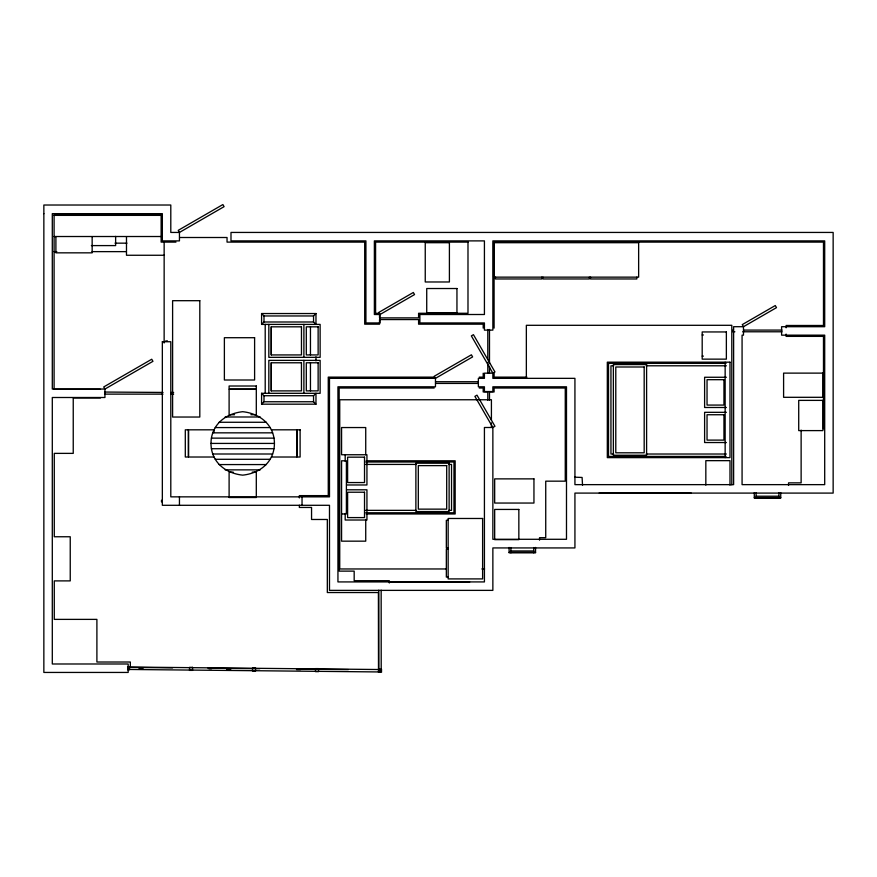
<?xml version="1.0" encoding="UTF-8"?>
<svg xmlns="http://www.w3.org/2000/svg" width="877" height="877" viewBox="0 0 877 877"><rect width="100%" height="100%" fill="white"/><g stroke="black" fill="none" stroke-linecap="round" stroke-linejoin="round"><path stroke-width="1.32" d="M210.984 443.422C211.072 425.159 224.972 413.582 242.71 411.697C260.436 413.593 274.326 425.159 274.435 443.422C274.326 461.675 260.436 473.273 242.71 475.148C224.972 473.284 211.072 461.686 210.984 443.422L274.435 443.422M261.587 324.402L263.999 321.991L313.549 321.991L315.972 324.402L315.972 313.538L261.587 313.538L261.587 324.402L320.127 324.402L320.127 357.345L268.833 357.345L268.833 324.402M261.587 313.538L263.999 315.961L313.549 315.961L315.972 313.538M261.587 404.176L263.999 401.754L313.549 401.754L315.972 404.176L315.972 393.313L313.549 395.724L263.999 395.724L261.587 393.313L261.587 404.176L315.972 404.176M54.089 215.369L161.127 215.369M54.089 236.516L161.127 236.516M179.993 237.503L227.044 237.503L227.044 242.107L364.7 242.107L364.7 324.172L379.533 324.172L379.533 319.568L418.592 319.568L418.592 324.172L483.194 324.172L483.194 328.119M175.959 242.107L161.127 242.107L161.127 214.69L54.089 214.69L54.089 389.333L100.471 389.333M115.008 243.159L126.968 243.159M91.372 245.593L115.632 245.593L115.632 236.395M54.089 251.633L56.808 251.633M92.129 251.633L126.102 251.633M164.152 255.262L126.485 255.262L126.485 236.647M743.718 330.081L781.999 330.081M734.882 331.78L732.777 331.78L732.777 330.081M742.753 331.78L782.043 331.78M702.192 334.97L703.409 334.97M165.731 340.89L167.419 340.89M702.192 356.117L703.409 356.117M726.057 363.374L608.528 363.374L608.528 456.435L726.057 456.435M613.67 365.797L610.951 365.797L610.951 454.023L613.67 454.023M646.25 365.797L726.375 365.797M434.181 377.132L328.261 377.132L328.261 495.626L299.342 495.626L299.342 497.928M479.248 377.132L483.194 377.132L483.194 373.185M526.913 377.132L494.091 377.132L494.091 373.185M726.364 377.263L704.615 377.263L704.615 407.487L726.364 407.487M435.551 381.725L477.888 381.725M435.551 383.424L477.888 383.424M434.181 388.018L339.158 388.018L339.158 571.124L354.176 571.124L354.176 580.695L389.3 580.695L389.3 582.997M479.248 388.018L483.194 388.018L483.194 391.964L487.798 391.964L487.798 400.186M104.538 392.052L163.012 392.436M171.158 392.436L173.646 392.436M261.587 393.313L320.127 393.313L320.127 360.37L268.833 360.37L268.833 393.313M104.549 394.124L163.012 394.124M171.158 394.124L173.646 394.124M100.471 397.972L73.24 397.972L73.24 453.376L54.275 453.376L54.275 536.757L70.237 536.757L70.237 580.892L54.275 580.892L54.275 619.381L96.898 619.381L96.898 662.014L130.333 662.014L130.333 667.419L172.583 667.846M726.364 412.322L704.615 412.322L704.615 442.534L726.364 442.534M234.543 414.722L229.105 414.722L229.105 389.344L256.303 389.344L256.303 414.722L250.866 414.722M225.159 416.992L260.239 416.992M219.053 422.275L266.345 422.275M215.238 427.57L270.182 427.57M271.41 429.818L296.777 429.818L296.777 457.016L271.41 457.016M212.793 432.843L272.604 432.843M211.423 438.138L273.986 438.138M211.423 448.717L273.986 448.717M212.793 454.001L272.604 454.001M646.25 454.023L726.375 454.023M214.01 457.016L188.621 457.016L188.621 429.818L214.01 429.818L214.01 432.547M215.238 459.296L270.182 459.296M366.202 460.798L455.163 460.798L455.163 513.966L366.202 513.966M365.819 462.004L453.957 462.004L453.957 512.771L365.819 512.771M365.632 464.426L416.082 464.426M448.805 464.426L451.534 464.426L451.534 510.348L448.805 510.348M219.053 464.569L266.345 464.569M225.159 469.864L260.239 469.864M233.183 472.122L229.105 472.122L229.105 497.511L256.303 497.511L256.303 472.122L252.225 472.122M346.547 484.97L366.937 484.97L366.937 454.746L341.57 454.746L341.57 427.548L365.731 427.548L365.731 454.746M346.547 489.804L366.937 489.804L366.937 520.017L345.187 520.017L345.187 513.451M599.221 492.973L691.054 492.973M756.106 496.218L778.929 496.218M754.297 497.621L780.738 497.621M365.632 510.348L416.082 510.348M341.57 513.966L346.393 513.966L346.393 460.798L341.57 460.798L341.57 541.164L365.731 541.164L365.731 519.403M448.147 520.291L446.338 520.291L446.338 548.081L448.147 548.081M448.147 549.287L446.338 549.287L446.338 577.077L448.147 577.077M510.918 550.953L533.731 550.953M509.098 552.357L535.551 552.357M446.327 568.965L339.739 568.965L339.739 399.759L491.416 399.759L491.416 420.171M481.857 568.965L484.586 568.965M389.552 582.032L469.688 582.032M127.549 666.739L129.555 666.739L129.555 669.754L127.549 669.754M378.491 669.239L381.517 669.239L381.517 672.253L378.491 672.253L378.404 592.534L327.329 592.534L327.329 519.48L311.554 519.48L311.554 507.454L299.342 507.454L299.342 505.24M208.024 668.197L259.822 668.712M296.623 669.074L315.709 669.261M318.428 669.294L348.421 669.589M208.847 668.68L211.576 668.712M296.481 669.557L300.592 669.589M138.994 668.712L143.104 668.756M226.639 669.589L230.75 669.622M574.764 477.187L582.098 477.461L582.536 485.321M823.481 428.776L823.481 336.373L786.11 336.373L786.11 334.082M801.129 430.125L801.129 482.854L788.544 482.854L788.544 485.441M786.11 327.79L786.11 325.488L823.481 325.488L823.481 242.107L494.091 242.107L494.091 328.119M780.738 492.677L780.738 498.092L754.297 498.092L754.297 492.677M778.929 492.775L778.929 498.092M756.106 492.775L756.106 498.092M731.802 484.828L731.802 325.301L526.353 325.301L526.353 378.042M729.993 485.134L729.993 460.655L705.832 460.655L705.832 485.134M725.147 362.168L725.147 457.63M636.834 277.143L636.834 278.963L590.517 278.963L590.517 277.143M589.3 277.143L589.3 278.963L542.973 278.963L542.973 277.143M541.767 277.143L541.767 278.963L495.428 278.963L495.428 277.143M539.53 540.177L539.53 537.689L545.735 537.689L545.735 481.166L565.259 481.166L565.259 388.018L494.091 388.018L494.091 391.964L489.487 391.964L489.487 400.186M535.551 547.423L535.551 552.828L509.098 552.828L509.098 547.423M533.731 547.522L533.731 552.828M510.918 547.522L510.918 552.828M491.416 422.889L491.416 426.978M489.487 329.478L489.487 363.626M489.487 366.356L489.487 373.185M487.798 329.478L487.798 359.526M487.798 362.256L487.798 373.185M381.155 590.177L381.21 670.741L378.798 670.741L378.798 590.177M345.187 454.746L345.187 461.324M315.972 356.829L315.972 360.885M313.549 315.961L313.549 321.991M313.549 395.724L313.549 401.754M310.458 326.836L310.458 354.933M310.458 362.782L310.458 390.879M303.891 324.402L303.891 357.345M303.891 360.37L303.891 393.313M302.039 496.842L302.039 505.295M271.256 326.836L271.256 354.933M271.256 362.782L271.256 390.879M265.205 324.402L265.205 393.313M263.999 315.961L263.999 321.991M263.999 395.724L263.999 401.754M179.445 496.842L179.445 505.295M164.152 242.107L164.142 342.984M161.5 500.23L161.5 501.918M92.151 236.779L92.151 252.839L55.898 252.839L55.898 236.779M43.85 213.659L43.85 672.44L128.174 672.44L128.174 663.988L52.302 663.988L52.302 397.5L104.933 397.5L104.933 389.048L103.727 386.954L151.743 359.23L152.949 361.324L104.933 389.048L52.302 389.048L52.302 213.659L162.344 213.659L162.344 240.89L179.445 240.89L179.445 232.438L178.239 230.344L222.879 204.56L224.084 206.654L179.445 232.438L170.796 232.438L170.796 205.021L43.85 205.021L43.85 213.659M162.344 341.734L162.344 505.295L329.489 505.295L329.489 590.374L492.863 590.374L492.863 547.928L574.928 547.928L574.928 493.093L833.15 493.093L833.15 232.438L230.991 232.438L230.991 240.89L365.917 240.89L365.917 322.944L380.015 322.944L380.015 314.503L378.809 312.409L413.33 292.479L414.536 294.573L380.015 314.503L374.369 314.503L374.369 240.89L484.422 240.89L484.422 314.503L419.875 314.503L419.875 322.944L484.422 322.944L484.422 330.114L492.863 330.114L492.863 240.89L824.698 240.89L824.698 326.704L781.604 326.704L781.604 335.157L824.698 335.157L824.698 484.641L742.074 484.641L742.074 335.157L743.477 335.157L743.477 326.704L742.271 324.611L775.279 305.547L776.496 307.641L743.477 326.704L733.621 326.704L733.621 484.641L574.928 484.641L574.928 378.349L492.863 378.349L492.863 373.163L471.344 335.88L473.437 334.674L494.957 371.947L492.863 373.163L484.422 373.163L484.422 378.349L478.36 378.349L478.36 386.801L484.422 386.801L484.422 391.548L492.863 391.548L492.863 386.801L566.487 386.801L566.487 539.289L492.863 539.289L492.863 427.494L474.895 396.36L476.989 395.154L494.957 426.277L492.863 427.494L484.422 427.494L484.422 581.922L337.941 581.922L337.941 386.801L435.463 386.801L435.463 378.349L434.258 376.255L471.398 354.812L472.604 356.906L435.463 378.349L329.489 378.349L329.489 496.853L170.796 496.853L170.796 341.734L162.344 341.734M128.064 667.035L128.031 669.458L379.993 671.957L380.015 669.535L128.064 667.035M467.989 242.107L375.586 242.107L375.586 313.275L379.533 313.275L379.533 317.88L418.592 317.88L418.592 313.275L467.989 313.275L467.989 242.107M449.408 242.699L425.246 242.699L425.246 281.977L449.408 281.977L449.408 242.699M638.642 242.699L493.619 242.699L493.619 277.143L638.642 277.143L638.642 242.699M456.95 288.522L426.726 288.522L426.726 312.683L456.95 312.683L456.95 288.522M199.803 300.69L172.605 300.69L172.605 417.035L199.803 417.035L199.803 300.69M301.469 326.825L271.245 326.825L271.245 354.933L301.469 354.933L301.469 326.825M318.132 326.836L306.303 326.825L306.303 354.933L318.132 354.933L318.132 326.836M726.364 331.945L702.192 331.945L702.192 359.142L726.364 359.142L726.364 331.945M254.604 337.711L224.38 337.711L224.38 380.004L254.604 380.004L254.604 337.711M729.993 362.168L607.322 362.168L607.322 457.63L729.993 457.63L729.993 362.168M301.469 362.782L271.245 362.782L271.245 390.89L301.469 390.89L301.458 362.782M318.132 362.782L306.303 362.782L306.303 390.89L318.132 390.879L318.132 362.782M646.601 364.569L613.363 364.569L613.363 455.229L646.601 455.229L646.601 364.569M644.178 366.992L615.786 366.992L615.786 452.806L644.178 452.806L644.178 366.992M822.878 373.12L783.599 373.12L783.599 397.303L822.878 397.303L822.878 373.12M723.953 379.686L707.037 379.686L707.037 405.075L723.953 405.075L723.953 379.686M256.303 386.012L229.105 386.012L229.105 389.037L256.303 389.037L256.303 386.012M822.878 400.383L798.717 400.383L798.717 430.607L822.878 430.607L822.878 400.383M723.953 414.744L707.037 414.744L707.037 440.111L723.953 440.111L723.953 414.744M188.314 429.818L185.299 429.818L185.299 457.016L188.314 457.016L188.314 429.818M300.109 429.818L297.084 429.818L297.084 457.016L300.109 457.016L300.109 429.818M364.525 457.169L347.61 457.169L347.61 482.558L364.525 482.558L364.525 457.169M449.123 463.209L415.884 463.209L415.884 511.554L449.123 511.554L449.123 463.209M446.7 465.621L418.307 465.621L418.307 509.142L446.7 509.142L446.7 465.621M533.95 478.875L494.672 478.875L494.672 503.047L533.95 503.047L533.95 478.875M364.525 492.227L347.61 492.227L347.61 517.594L364.525 517.594L364.525 492.227M518.844 509.438L494.672 509.438L494.672 539.64L518.844 539.64L518.844 509.438M482.613 518.482L448.147 518.482L448.147 578.908L482.613 578.908L482.613 518.482M192.545 667.364L189.531 667.364L189.531 670.379L192.545 670.379L192.545 667.364M255.536 667.989L252.521 667.989L252.521 671.004L255.536 671.004L255.536 667.989M318.526 668.614L315.501 668.614L315.501 671.629L318.526 671.629L318.526 668.614"/></g></svg>
